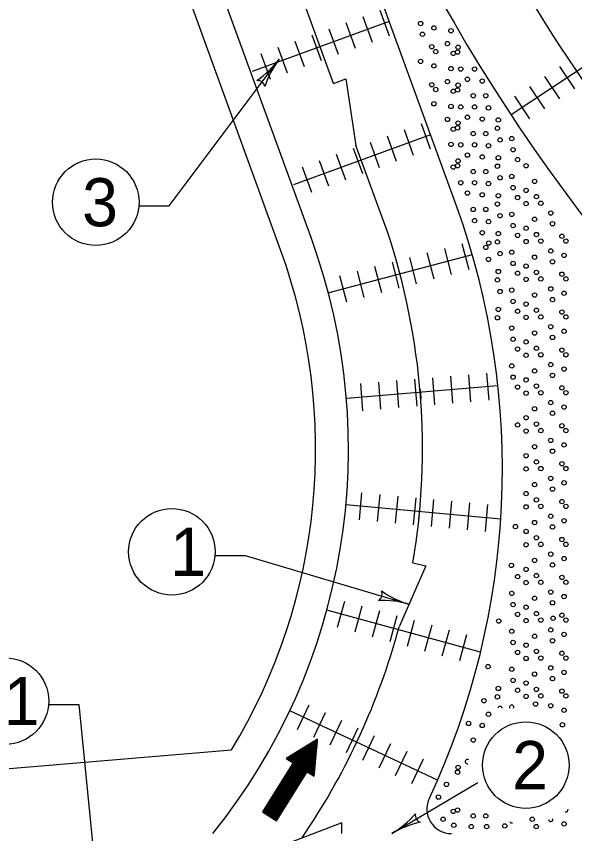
# Model space of a CAD drawing. Extents: x 997.6 to 1036.5, y 998.9 to 1022.4.
# Drawn here: x 1015.541 to 1017.858, y 1008.526 to 1011.918 of the extents above; entities that cross this region are included whole.
import ezdxf

# ---------------------------------------------------------------- set-up
doc = ezdxf.new("R2010")
doc.units = 0
doc.layers.add('Level 1', color=7, linetype='Continuous')
doc.layers.add('Level 2', color=7, linetype='Continuous')

msp = doc.modelspace()

# ---------------------------------------------------------------- linework, layer by layer
at = {"layer": 'Level 1'}
for p, q in [((1017.3688, 1011.1283), (1016.5554, 1013.3632)), ((1016.8568, 1011.6402), (1016.2507, 1013.3057)), ((1016.7656, 1010.996), (1015.957, 1013.2177)), ((1016.6378, 1010.9495), (1015.8292, 1013.1711)), ((1017.0186, 1011.8105), (1016.9803, 1011.9164)), ((1017.089, 1011.8363), (1017.0508, 1011.9422)), ((1017.0888, 1011.8967), (1016.5194, 1011.689)), ((1017.0888, 1011.8967), (1016.5194, 1011.689)), ((1016.948, 1011.7852), (1016.9098, 1011.8909)), ((1016.8775, 1011.7595), (1016.8391, 1011.8652)), ((1018.1393, 1011.871), (1017.5941, 1011.5096)), ((1016.7367, 1011.7083), (1016.6982, 1011.8141)), ((1016.8072, 1011.734), (1016.7688, 1011.8398)), ((1016.666, 1011.6827), (1016.6276, 1011.7885)), ((1016.5957, 1011.6569), (1016.5573, 1011.7627)), ((1016.1748, 1011.1319), (1016.6313, 1011.7403)), ((1017.7955, 1011.7108), (1017.8578, 1011.617)), ((1016.857, 1011.6403), (1016.908, 1011.6588)), ((1016.908, 1011.6588), (1016.9505, 1011.3828)), ((1017.7328, 1011.6691), (1017.7953, 1011.5754)), ((1017.6704, 1011.6278), (1017.7328, 1011.5341)), ((1017.608, 1011.5866), (1017.6703, 1011.4928)), ((1017.2603, 1011.3665), (1017.2221, 1011.4724)), ((1017.1899, 1011.3408), (1017.1516, 1011.4467)), ((1017.2601, 1011.4269), (1016.6908, 1011.2193)), ((1017.1193, 1011.3154), (1017.0811, 1011.4212)), ((1016.9785, 1011.2643), (1016.9401, 1011.37)), ((1017.0813, 1011.0237), (1016.9505, 1011.3828)), ((1017.0488, 1011.2898), (1017.0104, 1011.3954)), ((1016.908, 1011.2386), (1016.8695, 1011.3443)), ((1016.8373, 1011.2129), (1016.7989, 1011.3188)), ((1016.767, 1011.1872), (1016.7287, 1011.2929)), ((1016.0498, 1011.1319), (1016.1748, 1011.1319)), ((1017.4199, 1010.8658), (1017.3914, 1010.9748)), ((1017.2749, 1010.8278), (1017.2464, 1010.9367)), ((1017.3475, 1010.8467), (1017.319, 1010.9554)), ((1017.4333, 1010.9279), (1016.8382, 1010.7713)), ((1017.1299, 1010.7898), (1017.1016, 1010.8986)), ((1017.2023, 1010.8088), (1017.1737, 1010.9176)), ((1016.9847, 1010.7515), (1016.9563, 1010.8605)), ((1017.0574, 1010.7707), (1017.0289, 1010.8795)), ((1016.9123, 1010.7324), (1016.8837, 1010.8413)), ((1017.3531, 1010.3126), (1017.3439, 1010.4248)), ((1017.4278, 1010.3185), (1017.4187, 1010.4306)), ((1017.5025, 1010.3248), (1017.4933, 1010.4371)), ((1016.9794, 1010.2816), (1016.9702, 1010.3938)), ((1017.054, 1010.2878), (1017.045, 1010.4001)), ((1017.129, 1010.2941), (1017.1198, 1010.4062)), ((1017.2038, 1010.3003), (1017.1947, 1010.4123)), ((1017.2783, 1010.3064), (1017.269, 1010.4186)), ((1017.5396, 1010.3848), (1016.9132, 1010.3327)), ((1016.9651, 1009.8288), (1016.9754, 1009.941)), ((1017.0396, 1009.8221), (1017.0503, 1009.9342)), ((1017.1146, 1009.8152), (1017.125, 1009.9272)), ((1017.1893, 1009.8084), (1017.1998, 1009.9203)), ((1017.2637, 1009.8014), (1017.2741, 1009.9135)), ((1017.5515, 1009.8317), (1016.9087, 1009.8907)), ((1017.3384, 1009.7945), (1017.3489, 1009.9066)), ((1017.4131, 1009.7873), (1017.4235, 1009.8993)), ((1017.4878, 1009.7806), (1017.4982, 1009.8928)), ((1016.3655, 1009.6808), (1016.4905, 1009.6808)), ((1016.4905, 1009.6808), (1017.1703, 1009.478)), ((1017.1871, 1009.6504), (1017.2404, 1009.6382)), ((1017.2404, 1009.6382), (1017.1291, 1009.3838)), ((1016.8745, 1009.3826), (1016.9042, 1009.4913)), ((1016.9468, 1009.363), (1016.9767, 1009.4715)), ((1017.4677, 1009.2794), (1016.8297, 1009.4533)), ((1017.0194, 1009.3432), (1017.0491, 1009.4517)), ((1017.0918, 1009.3235), (1017.1215, 1009.4318)), ((1017.1638, 1009.3037), (1017.1935, 1009.4123)), ((1017.2363, 1009.2839), (1017.266, 1009.3925)), ((1017.3085, 1009.2639), (1017.3383, 1009.3724)), ((1017.3808, 1009.2443), (1017.4106, 1009.3529)), ((1015.6749, 1009.0613), (1015.7999, 1009.0613)), ((1015.7999, 1009.0613), (1015.8866, 1008.1861)), ((1017.2888, 1008.7473), (1016.6758, 1009.0363)), ((1016.7078, 1008.9588), (1016.7558, 1009.0607)), ((1016.7755, 1008.927), (1016.8238, 1009.0287)), ((1016.8436, 1008.8948), (1016.8917, 1008.9966)), ((1016.9114, 1008.8629), (1016.9595, 1008.9645)), ((1016.979, 1008.8309), (1017.027, 1008.9327)), ((1017.0468, 1008.7988), (1017.095, 1008.9006)), ((1012.2626, 1008.5258), (1016.4344, 1008.8735)), ((1017.1145, 1008.7666), (1017.1627, 1008.8683)), ((1017.1823, 1008.7347), (1017.2305, 1008.8365)), ((1017.0998, 1008.5268), (1017.4558, 1008.7381)), ((1016.8923, 1008.5709), (1016.6564, 1008.4814)), ((1016.8923, 1008.5269), (1016.8923, 1008.5709))]:
    msp.add_line(p, q, dxfattribs=at)
msp.add_lwpolyline([(1016.7913, 1008.9174), (1016.6607, 1008.8373), (1016.6898, 1008.8193), (1016.5626, 1008.6158), (1016.6208, 1008.5795), (1016.7478, 1008.7828), (1016.777, 1008.7648)], close=True, dxfattribs=at)
for points in [[(1016.7559, 1008.8957), (1016.5758, 1008.6074)], [(1016.7623, 1008.8998), (1016.5786, 1008.6056)], [(1016.769, 1008.9038), (1016.5817, 1008.6038)], [(1016.7753, 1008.9076), (1016.5844, 1008.6023)], [(1016.782, 1008.9115), (1016.5874, 1008.6003)], [(1016.782, 1008.9115), (1016.5874, 1008.6003)], [(1016.7885, 1008.9158), (1016.5903, 1008.5986)], [(1016.791, 1008.913), (1016.5932, 1008.5967)], [(1016.7903, 1008.9052), (1016.5962, 1008.5947)], [(1016.7893, 1008.8975), (1016.5992, 1008.5929)], [(1016.7263, 1008.8777), (1016.5626, 1008.6158)], [(1016.7297, 1008.8798), (1016.5641, 1008.6148)], [(1016.736, 1008.8838), (1016.5671, 1008.6131)], [(1016.7426, 1008.8875), (1016.5701, 1008.6113)], [(1016.7492, 1008.8917), (1016.5729, 1008.6094)], [(1016.7888, 1008.8901), (1016.6019, 1008.5912)], [(1016.7882, 1008.8824), (1016.6049, 1008.5893)], [(1016.7873, 1008.875), (1016.6077, 1008.5875)], [(1016.7866, 1008.8673), (1016.6106, 1008.5858)], [(1016.7858, 1008.8598), (1016.6135, 1008.584)], [(1016.7002, 1008.8617), (1016.678, 1008.8265)], [(1016.7068, 1008.8655), (1016.6809, 1008.8246)], [(1016.713, 1008.8696), (1016.684, 1008.8227)], [(1016.7198, 1008.8737), (1016.6868, 1008.821)], [(1016.7852, 1008.8521), (1016.6166, 1008.5819)], [(1016.7845, 1008.8444), (1016.6193, 1008.5801)], [(1016.6609, 1008.8374), (1016.6607, 1008.8373)], [(1016.6675, 1008.8413), (1016.6638, 1008.8356)], [(1016.6738, 1008.8455), (1016.6666, 1008.8338)], [(1016.6807, 1008.8495), (1016.6695, 1008.8319)], [(1016.687, 1008.8535), (1016.6723, 1008.83)], [(1016.6937, 1008.8573), (1016.6752, 1008.8281)], [(1016.7838, 1008.837), (1016.7494, 1008.782)], [(1016.783, 1008.8293), (1016.7523, 1008.7803)], [(1016.783, 1008.8293), (1016.7523, 1008.7803)], [(1016.7824, 1008.8218), (1016.7553, 1008.7782)], [(1016.7817, 1008.8139), (1016.7582, 1008.7764)], [(1016.7809, 1008.8065), (1016.7612, 1008.7748)], [(1016.7802, 1008.7988), (1016.7641, 1008.7728)], [(1016.7795, 1008.7913), (1016.767, 1008.7711)], [(1016.7788, 1008.7838), (1016.7698, 1008.7692)], [(1016.7779, 1008.7758), (1016.7727, 1008.7674)], [(1016.7774, 1008.7683), (1016.7755, 1008.7657)]]:
    msp.add_lwpolyline(points, dxfattribs=at)
for centre in [(1015.8708, 1011.1469), (1016.1866, 1009.6958), (1015.496, 1009.0763), (1017.6552, 1008.8103)]:
    msp.add_circle(centre, 0.1795, dxfattribs=at)
for centre, radius, start, end in [((1024.5514, 1016.3459), 7.6159, 200.00008, 270), ((1024.5514, 1016.3459), 7.82, 200.00008, 270), ((1024.0592, 1015.7775), 7.7467, 197.79756, 246.83035), ((1024.2959, 1016.0502), 7.7685, 208.66654, 221.96379), ((1016.3185, 1011.975), 0.3909, 304.466, 323.1127), ((1016.944, 1011.5057), 0.3909, 143.1188, 161.7876), ((1016.944, 1011.5057), 0.3909, 143.1066, 143.1188), ((1016.542, 1011.6214), 0.0313, 11.8934, 94.0101), ((1014.3281, 1010.0387), 3.23, 335.0014, 19.7144), ((1014.3694, 1010.1239), 2.8572, 350.4619, 18.3564), ((1014.3694, 1010.1239), 2.55, 321.1952, 19.9998), ((1014.3694, 1010.1239), 2.414, 328.8043, 19.9998), ((1014.3719, 1010.1213), 2.8572, 4.1774, 4.9891), ((1014.3693, 1010.1239), 2.8572, 354.1774, 354.9891), ((1017.0279, 1009.5205), 0.0313, 302.1682, 24.2849), ((1017.2821, 1009.8526), 0.3909, 234.7407, 253.3875), ((1017.0586, 1009.1034), 0.3909, 73.3936, 92.0624), ((1017.0586, 1009.1034), 0.3909, 73.3814, 73.3936), ((1014.3694, 1010.1239), 2.8572, 344.1774, 344.9891), ((1014.3694, 1010.1239), 2.8572, 325.552, 344.1774), ((1017.3467, 1008.6278), 0.102, 153.3214, 270), ((1016.9002, 1008.8629), 0.3909, 300.7007, 319.3694), ((1017.2277, 1008.6026), 0.0313, 169.4753, 251.5919), ((1017.2994, 1008.1906), 0.3909, 102.0478, 120.6945), ((1016.9002, 1008.8629), 0.3909, 300.6884, 300.7007)]:
    msp.add_arc(centre, radius, start, end, dxfattribs=at)
at = {"layer": 'Level 2'}
for centre in [(1017.2186, 1011.8887), (1017.2742, 1011.8701), (1017.226, 1011.8441), (1017.3448, 1011.8589), (1017.33, 1011.8051), (1017.265, 1011.7921), (1017.2816, 1011.7722), (1017.3722, 1011.7703), (1017.3741, 1011.7902), (1017.3541, 1011.7648), (1017.2186, 1011.7313), (1017.2742, 1011.7128), (1017.3448, 1011.7016), (1017.3852, 1011.6998), (1017.4428, 1011.6998), (1017.265, 1011.6348), (1017.33, 1011.6478), (1017.3741, 1011.6328), (1017.4131, 1011.657), (1017.4744, 1011.6496), (1017.2816, 1011.6148), (1017.3541, 1011.6074), (1017.3722, 1011.613), (1017.4372, 1011.5888), (1017.4892, 1011.5888), (1017.2742, 1011.5554), (1017.3448, 1011.5443), (1017.3852, 1011.5424), (1017.4428, 1011.5424), (1017.5004, 1011.5387), (1017.4131, 1011.4997), (1017.33, 1011.4904), (1017.3741, 1011.4755), (1017.4744, 1011.4923), (1017.5412, 1011.4885), (1017.3541, 1011.4501), (1017.3722, 1011.4557), (1017.4372, 1011.4315), (1017.4892, 1011.4315), (1017.5375, 1011.4538), (1017.5486, 1011.4055), (1017.597, 1011.4111), (1017.3448, 1011.3869), (1017.3852, 1011.3851), (1017.4428, 1011.3851), (1017.5004, 1011.3813), (1017.6025, 1011.3646), (1017.4131, 1011.3423), (1017.4744, 1011.3349), (1017.5412, 1011.3312), (1017.3541, 1011.2928), (1017.3722, 1011.2983), (1017.3741, 1011.3182), (1017.5375, 1011.2964), (1017.6211, 1011.3238), (1017.6564, 1011.2983), (1017.4372, 1011.2742), (1017.4892, 1011.2742), (1017.3852, 1011.2278), (1017.4428, 1011.2278), (1017.5486, 1011.2482), (1017.597, 1011.2538), (1017.6916, 1011.2333), (1017.5004, 1011.224), (1017.6025, 1011.2073), (1017.6564, 1011.1962), (1017.4131, 1011.185), (1017.4744, 1011.1776), (1017.5412, 1011.1738), (1017.6211, 1011.1664), (1017.6991, 1011.1702), (1017.5375, 1011.1391), (1017.6564, 1011.141), (1017.7176, 1011.1428), (1017.4372, 1011.1168), (1017.4892, 1011.1168), (1017.5486, 1011.0908), (1017.597, 1011.0964), (1017.7586, 1011.102), (1017.4428, 1011.0704), (1017.5004, 1011.0667), (1017.6916, 1011.076), (1017.766, 1011.0574), (1017.6025, 1011.0499), (1017.6564, 1011.0388), (1017.4744, 1011.0203), (1017.5412, 1011.0165), (1017.6211, 1011.0091), (1017.6991, 1011.0128), (1017.805, 1011.0054), (1017.4892, 1010.9595), (1017.5017, 1010.9775), (1017.5375, 1010.9818), (1017.6564, 1010.9837), (1017.7176, 1010.9855), (1017.8216, 1010.9855), (1017.5486, 1010.9335), (1017.597, 1010.9391), (1017.7586, 1010.9447), (1017.8142, 1010.9261), (1017.5004, 1010.9093), (1017.6025, 1010.8926), (1017.6916, 1010.9187), (1017.766, 1010.9001), (1017.5412, 1010.8592), (1017.6211, 1010.8518), (1017.6564, 1010.8815), (1017.6991, 1010.8555), (1017.5375, 1010.8244), (1017.6564, 1010.8263), (1017.7176, 1010.8282), (1017.805, 1010.8481), (1017.8216, 1010.8282), (1017.7586, 1010.7873), (1017.5486, 1010.7762), (1017.597, 1010.7818), (1017.6916, 1010.7613), (1017.8142, 1010.7688), (1017.6025, 1010.7353), (1017.6564, 1010.7242), (1017.766, 1010.7428), (1017.5412, 1010.7018), (1017.6211, 1010.6944), (1017.6991, 1010.6982), (1017.805, 1010.6908), (1017.5375, 1010.6671), (1017.6564, 1010.669), (1017.7176, 1010.6708), (1017.8216, 1010.6708), (1017.597, 1010.6244), (1017.7586, 1010.63), (1017.6916, 1010.604), (1017.766, 1010.5854), (1017.8142, 1010.6114), (1017.6025, 1010.5779), (1017.6564, 1010.5668), (1017.6211, 1010.5371), (1017.6991, 1010.5408), (1017.7176, 1010.5135), (1017.805, 1010.5334), (1017.8216, 1010.5135), (1017.6564, 1010.5117), (1017.597, 1010.4671), (1017.6916, 1010.4467), (1017.7586, 1010.4727), (1017.8142, 1010.4541), (1017.6025, 1010.4206), (1017.766, 1010.4281), (1017.6211, 1010.3798), (1017.6564, 1010.4095), (1017.6991, 1010.3835), (1017.6564, 1010.3543), (1017.7176, 1010.3562), (1017.805, 1010.3761), (1017.8216, 1010.3562), (1017.7586, 1010.3153), (1017.6916, 1010.2893), (1017.8142, 1010.2968), (1017.6564, 1010.2522), (1017.766, 1010.2708), (1017.6211, 1010.2224), (1017.6991, 1010.2262), (1017.805, 1010.2188), (1017.6564, 1010.197), (1017.7176, 1010.1988), (1017.8216, 1010.1988), (1017.7586, 1010.158), (1017.8142, 1010.1394), (1017.6916, 1010.132), (1017.766, 1010.1134), (1017.6564, 1010.0948), (1017.6564, 1010.0397), (1017.6991, 1010.0688), (1017.7176, 1010.0415), (1017.805, 1010.0614), (1017.8216, 1010.0415), (1017.6916, 1009.9747), (1017.7586, 1010.0007), (1017.8142, 1009.9821), (1017.6564, 1009.9375), (1017.766, 1009.9561), (1017.6991, 1009.9115), (1017.805, 1009.9041), (1017.6564, 1009.8823), (1017.7176, 1009.8842), (1017.8216, 1009.8842), (1017.7586, 1009.8433), (1017.6124, 1009.8005), (1017.6916, 1009.8173), (1017.8142, 1009.8248), (1017.6564, 1009.7802), (1017.766, 1009.7988), (1017.6991, 1009.7542), (1017.805, 1009.7468), (1017.6564, 1009.725), (1017.7176, 1009.7268), (1017.8216, 1009.7268), (1017.7586, 1009.686), (1017.8142, 1009.6674), (1017.5957, 1009.6393), (1017.6916, 1009.66), (1017.766, 1009.6414), (1017.6564, 1009.6228), (1017.6991, 1009.5968), (1017.6211, 1009.5931), (1017.6564, 1009.5677), (1017.7176, 1009.5695), (1017.805, 1009.5894), (1017.8216, 1009.5695), (1017.7586, 1009.5287), (1017.597, 1009.5231), (1017.6916, 1009.5027), (1017.8142, 1009.5101), (1017.6025, 1009.4766), (1017.6564, 1009.4655), (1017.766, 1009.4841), (1017.6211, 1009.4358), (1017.6991, 1009.4395), (1017.805, 1009.4321), (1017.5429, 1009.4085), (1017.6564, 1009.4103), (1017.7176, 1009.4122), (1017.7681, 1009.4197), (1017.8216, 1009.4122), (1017.597, 1009.3658), (1017.7586, 1009.3713), (1017.6916, 1009.3453), (1017.766, 1009.3268), (1017.8142, 1009.3528), (1017.6025, 1009.3193), (1017.6564, 1009.3082), (1017.6211, 1009.2784), (1017.6991, 1009.2822), (1017.805, 1009.2748), (1017.6564, 1009.253), (1017.7176, 1009.2548), (1017.8216, 1009.2548), (1017.4984, 1009.2195), (1017.597, 1009.2084), (1017.7586, 1009.214), (1017.8142, 1009.1954), (1017.6025, 1009.1619), (1017.6916, 1009.188), (1017.766, 1009.1694), (1017.5412, 1009.1285), (1017.6211, 1009.1211), (1017.6564, 1009.1508), (1017.6991, 1009.1248), (1017.5375, 1009.0938), (1017.6564, 1009.0957), (1017.7176, 1009.0975), (1017.805, 1009.1174), (1017.8216, 1009.0975), (1017.4817, 1009.0777), (1017.6958, 1009.0638), (1017.7586, 1009.0567), (1017.5004, 1009.0213), (1017.8142, 1009.0381), (1017.4178, 1008.9832), (1017.4744, 1008.9749), (1017.807, 1008.9776), (1017.4372, 1008.9142), (1017.3741, 1008.8008), (1017.3722, 1008.781), (1017.3261, 1008.7302), (1017.2926, 1008.6774), (1017.3541, 1008.6181), (1017.3722, 1008.6237), (1017.3121, 1008.5857), (1017.4372, 1008.5995), (1017.4892, 1008.5995), (1017.6819, 1008.5857), (1017.3566, 1008.5606), (1017.4289, 1008.5551), (1017.4928, 1008.5551), (1017.5679, 1008.5578), (1017.6986, 1008.5551), (1017.8142, 1008.5661)]:
    msp.add_circle(centre, 0.00903, dxfattribs=at)
for centre, start, end in [((1017.5486, 1009.0455), 7.4998, 172.7277), ((1017.5969, 1009.0511), 330.9568, 209.5293), ((1017.413, 1008.825), 47.7333, 282.356), ((1017.8216, 1008.6255), 253.2105, 10.8475), ((1017.5969, 1008.5791), 197.3727, 286.2045), ((1017.7585, 1008.5847), 177.9926, 14.5345)]:
    msp.add_arc(centre, 0.00903, start, end, dxfattribs=at)

# ---------------------------------------------------------------- texts
at = {"layer": 'Level 1'}
for s, p in [('3', (1015.8142, 1011.0469)), ('1', (1016.1795, 1009.5958)), ('1', (1015.4889, 1008.9763)), ('2', (1017.5985, 1008.7103))]:
    msp.add_text(s, height=0.2, dxfattribs=at).set_placement(p)

doc.saveas('drawing.dxf')
